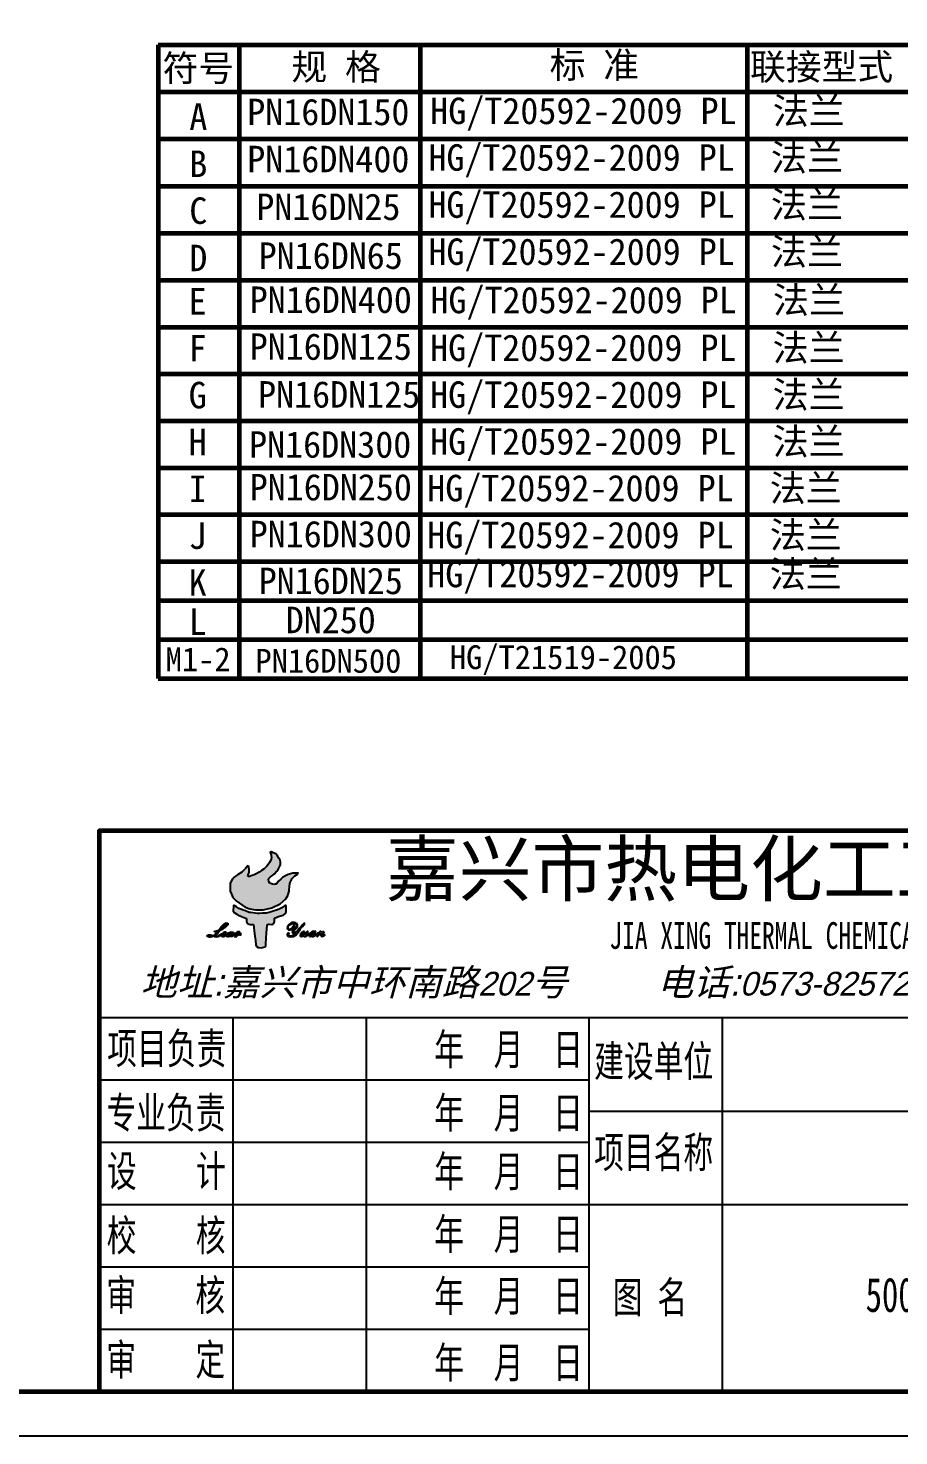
# Model space of a CAD drawing. Header units: millimetres. Extents: x 443784 to 506490, y 53487 to 97828.
# Drawn here: x 477678 to 492282, y 53487 to 77106 of the extents above; entities that cross this region are included whole.
import ezdxf

# ---------------------------------------------------------------- set-up
doc = ezdxf.new("R2010")
doc.units = ezdxf.units.MM
for name, color, linetype in [('2', 3, 'Continuous'), ('图框_外框线', 7, 'Continuous'), ('图框_标题栏文字', 6, 'Continuous'), ('尺寸标注', 7, 'Continuous'), ('轮廓线', 3, 'Continuous')]:
    doc.layers.add(name, color=color, linetype=linetype)
doc.layers.add('图框_内框线', color=5, linetype='Continuous', lineweight=60)
doc.styles.add('工程文字', font='SIMFANG.TTF', dxfattribs={"height": 22.5})
doc.styles.add('新魏', font='')
doc.styles.add('汉字', font='SIMFANG.TTF', dxfattribs={"width": 0.7})
doc.styles.get('新魏').set_extended_font_data('STXinwei')

# ---------------------------------------------------------------- blocks, each defined once
blk = doc.blocks.new('图标')
for color, points in [(1, [(29273, 3694), (29273, 3715), (29277, 3745), (29283, 3786), (29300, 3823), (29304, 3832), (29319, 3847), (29337, 3866), (29366, 3885), (29378, 3896), (29349, 3896), (29316, 3896), (29262, 3884), (29227, 3862), (29200, 3847), (29181, 3830), (29153, 3806), (29139, 3786), (29120, 3775), (29103, 3772), (29088, 3773), (29074, 3777), (29055, 3785), (29044, 3802), (29043, 3826), (29050, 3843), (29064, 3858), (29086, 3872), (29110, 3890), (29126, 3907), (29145, 3928), (29156, 3948), (29169, 3977), (29177, 3996), (29175, 4021), (29172, 4042), (29159, 4066), (29143, 4092), (29124, 4113), (29096, 4127), (29076, 4136), (29056, 4134), (29069, 4111), (29073, 4105), (29073, 4093), (29074, 4076), (29070, 4056), (29064, 4036), (29053, 4018), (29039, 3995), (29023, 3978), (28993, 3948), (28963, 3926), (28938, 3910), (28911, 3892), (28879, 3880), (28858, 3870), (28828, 3860), (28812, 3860), (28810, 3866), (28815, 3879), (28821, 3896), (28824, 3905), (28824, 3923), (28825, 3937), (28820, 3967), (28813, 3981), (28807, 3976), (28784, 3951), (28762, 3926), (28742, 3909), (28693, 3878), (28670, 3863), (28652, 3848), (28636, 3834), (28619, 3799), (28610, 3780), (28610, 3762), (28610, 3728), (28612, 3696), (28625, 3663), (28643, 3624), (28678, 3586), (28778, 3515), (28832, 3498), (28894, 3485), (28982, 3485), (29081, 3509), (29173, 3552), (29236, 3609), (29258, 3646)]), (256, [(29108, 3388), (29109, 3393), (29117, 3397), (29127, 3401), (29144, 3406), (29167, 3414), (29206, 3427), (29229, 3442), (29238, 3448), (29240, 3465), (29241, 3494), (29241, 3536), (29233, 3536), (29213, 3522), (29207, 3516), (29177, 3502), (29163, 3493), (29133, 3483), (29106, 3473), (29083, 3465), (29060, 3459), (29036, 3453), (29015, 3449), (28973, 3447), (28939, 3445), (28915, 3443), (28892, 3447), (28844, 3454), (28825, 3455), (28783, 3473), (28758, 3481), (28730, 3493), (28709, 3502), (28681, 3519), (28665, 3529), (28650, 3537), (28645, 3462), (28685, 3438), (28714, 3421), (28738, 3409), (28794, 3388), (28794, 3375), (28794, 3352), (28807, 3327), (28835, 3319), (28864, 3322), (28873, 3320), (28877, 3290), (28882, 3247), (28890, 3188), (28896, 3141), (28901, 3091), (28906, 3074), (28927, 3064), (28960, 3060), (29005, 3070), (29010, 3081), (29012, 3099), (29017, 3167), (29021, 3226), (29027, 3311), (29031, 3319), (29042, 3324), (29049, 3324), (29078, 3322), (29089, 3325), (29100, 3331), (29107, 3343), (29109, 3353), (29109, 3364)]), (256, [(29380, 3237), (29398, 3264), (29406, 3278), (29425, 3299), (29444, 3319), (29454, 3328), (29450, 3331), (29440, 3330), (29433, 3323), (29420, 3312), (29408, 3299), (29401, 3292), (29397, 3288), (29388, 3276), (29377, 3263), (29370, 3255), (29358, 3243), (29350, 3236), (29341, 3231), (29332, 3228), (29322, 3228), (29319, 3232), (29320, 3239), (29327, 3248), (29334, 3258), (29348, 3272), (29357, 3281), (29362, 3287), (29367, 3295), (29368, 3314), (29367, 3322), (29362, 3327), (29357, 3332), (29346, 3340), (29338, 3341), (29334, 3342), (29328, 3342), (29325, 3342), (29322, 3342), (29309, 3342), (29294, 3334), (29283, 3329), (29270, 3321), (29263, 3313), (29254, 3300), (29252, 3288), (29256, 3268), (29266, 3259), (29284, 3259), (29302, 3265), (29319, 3281), (29327, 3294), (29333, 3306), (29333, 3311), (29329, 3312), (29328, 3312), (29319, 3304), (29319, 3297), (29309, 3285), (29297, 3275), (29288, 3267), (29278, 3266), (29269, 3266), (29263, 3273), (29262, 3283), (29264, 3295), (29268, 3306), (29279, 3317), (29297, 3326), (29315, 3332), (29324, 3335), (29331, 3336), (29334, 3336), (29349, 3328), (29357, 3317), (29356, 3303), (29344, 3290), (29324, 3271), (29317, 3257), (29309, 3239), (29311, 3228), (29320, 3221), (29331, 3221), (29338, 3222), (29343, 3218), (29334, 3209), (29325, 3201), (29316, 3197), (29308, 3192), (29298, 3189), (29288, 3189), (29280, 3191), (29275, 3192), (29268, 3195), (29265, 3201), (29266, 3204), (29273, 3207), (29276, 3211), (29275, 3219), (29272, 3225), (29261, 3226), (29254, 3221), (29250, 3214), (29252, 3202), (29257, 3192), (29269, 3187), (29290, 3183), (29301, 3184), (29311, 3187), (29324, 3187), (29349, 3202), (29369, 3224)]), (256, [(28672, 3203), (28674, 3207), (28685, 3216), (28692, 3221), (28701, 3225), (28707, 3227), (28710, 3225), (28708, 3217), (28705, 3211), (28710, 3207), (28718, 3203), (28726, 3206), (28733, 3209), (28737, 3213), (28734, 3216), (28729, 3217), (28725, 3213), (28720, 3213), (28716, 3217), (28719, 3221), (28722, 3228), (28720, 3233), (28715, 3237), (28710, 3239), (28703, 3241), (28696, 3238), (28688, 3234), (28675, 3225), (28670, 3220), (28662, 3218), (28657, 3216), (28652, 3214), (28650, 3209), (28644, 3204), (28634, 3199), (28627, 3195), (28628, 3191), (28631, 3189), (28633, 3190), (28641, 3194), (28652, 3200), (28656, 3202), (28658, 3193), (28660, 3185), (28670, 3183), (28681, 3184), (28686, 3188), (28695, 3197), (28701, 3203), (28703, 3206), (28692, 3203), (28684, 3196), (28677, 3192), (28671, 3194), (28670, 3198)])]:
    blk.add_hatch(color=color).paths.add_polyline_path(points)
h = blk.add_hatch(color=256)
h.paths.add_polyline_path([(28491, 3248), (28498, 3253), (28510, 3260), (28520, 3265), (28531, 3272), (28532, 3275), (28522, 3275), (28517, 3271), (28511, 3270), (28510, 3276), (28514, 3279), (28520, 3285), (28525, 3293), (28530, 3299), (28537, 3306), (28543, 3312), (28546, 3317), (28551, 3322), (28556, 3324), (28565, 3328), (28571, 3329), (28575, 3327), (28575, 3323), (28573, 3318), (28570, 3313), (28566, 3309), (28559, 3303), (28555, 3298), (28550, 3293), (28545, 3288), (28539, 3285), (28539, 3280), (28543, 3279), (28548, 3280), (28553, 3285), (28558, 3289), (28563, 3294), (28571, 3301), (28579, 3308), (28585, 3316), (28586, 3327), (28585, 3334), (28578, 3337), (28568, 3339), (28554, 3332), (28539, 3323), (28529, 3313), (28518, 3301), (28511, 3294), (28503, 3283), (28483, 3256), (28458, 3250), (28438, 3247), (28436, 3245), (28433, 3241), (28434, 3238), (28442, 3238), (28449, 3238), (28456, 3239), (28464, 3239), (28462, 3234), (28461, 3230), (28456, 3223), (28447, 3216), (28438, 3208), (28430, 3200), (28423, 3197), (28412, 3196), (28405, 3199), (28397, 3202), (28388, 3203), (28379, 3204), (28367, 3203), (28359, 3201), (28354, 3196), (28354, 3191), (28356, 3185), (28366, 3181), (28371, 3180), (28385, 3179), (28397, 3181), (28407, 3183), (28415, 3185), (28425, 3189), (28429, 3188), (28430, 3183), (28440, 3181), (28456, 3180), (28473, 3182), (28486, 3187), (28490, 3192), (28499, 3197), (28509, 3204), (28514, 3208), (28518, 3208), (28521, 3205), (28520, 3204), (28518, 3199), (28517, 3195), (28517, 3190), (28517, 3185), (28523, 3183), (28532, 3182), (28543, 3187), (28557, 3196), (28561, 3199), (28568, 3203), (28570, 3202), (28572, 3199), (28571, 3195), (28573, 3189), (28575, 3186), (28580, 3180), (28587, 3183), (28596, 3188), (28601, 3187), (28606, 3184), (28612, 3181), (28621, 3185), (28622, 3189), (28616, 3190), (28617, 3198), (28623, 3207), (28630, 3216), (28646, 3227), (28649, 3235), (28639, 3236), (28622, 3238), (28614, 3236), (28603, 3231), (28594, 3226), (28578, 3214), (28574, 3214), (28568, 3210), (28560, 3205), (28551, 3198), (28544, 3194), (28537, 3191), (28531, 3192), (28530, 3198), (28534, 3202), (28540, 3208), (28545, 3211), (28549, 3213), (28550, 3215), (28547, 3216), (28550, 3218), (28562, 3230), (28565, 3234), (28560, 3238), (28550, 3237), (28541, 3235), (28532, 3222), (28527, 3214), (28514, 3215), (28506, 3213), (28504, 3209), (28498, 3205), (28487, 3198), (28481, 3193), (28472, 3190), (28461, 3188), (28451, 3187), (28441, 3187), (28438, 3191), (28442, 3193), (28451, 3199), (28458, 3206), (28464, 3211), (28470, 3220), (28474, 3225), (28477, 3228), (28484, 3239)])
h.paths.add_polyline_path([(28399, 3191), (28397, 3187), (28389, 3187), (28379, 3187), (28368, 3187), (28363, 3192), (28368, 3195), (28383, 3195)], flags=16)
h.paths.add_polyline_path([(28586, 3200), (28593, 3206), (28597, 3212), (28605, 3217), (28610, 3222), (28619, 3223), (28622, 3221), (28617, 3216), (28611, 3209), (28604, 3201), (28600, 3197), (28592, 3194), (28589, 3193)], flags=16)
h = blk.add_hatch(color=256)
h.paths.add_polyline_path([(29569, 3242), (29564, 3244), (29558, 3243), (29554, 3242), (29547, 3244), (29540, 3243), (29533, 3241), (29527, 3237), (29522, 3232), (29516, 3228), (29511, 3222), (29505, 3220), (29492, 3216), (29483, 3209), (29478, 3208), (29471, 3204), (29466, 3201), (29462, 3199), (29459, 3199), (29456, 3200), (29457, 3204), (29459, 3207), (29461, 3210), (29462, 3213), (29467, 3219), (29470, 3223), (29475, 3225), (29481, 3229), (29486, 3234), (29489, 3237), (29485, 3241), (29480, 3241), (29476, 3242), (29471, 3237), (29467, 3232), (29463, 3229), (29457, 3225), (29450, 3216), (29443, 3209), (29440, 3206), (29433, 3202), (29428, 3198), (29425, 3196), (29419, 3195), (29416, 3195), (29414, 3198), (29415, 3203), (29417, 3207), (29419, 3210), (29421, 3212), (29428, 3218), (29434, 3222), (29438, 3225), (29441, 3228), (29443, 3230), (29447, 3236), (29449, 3239), (29448, 3242), (29445, 3243), (29441, 3244), (29437, 3243), (29421, 3232), (29411, 3227), (29401, 3220), (29402, 3213), (29403, 3208), (29398, 3200), (29399, 3192), (29402, 3187), (29408, 3185), (29416, 3188), (29428, 3190), (29433, 3192), (29440, 3189), (29446, 3186), (29456, 3185), (29464, 3190), (29472, 3193), (29479, 3199), (29488, 3204), (29492, 3207), (29501, 3207), (29500, 3196), (29504, 3184), (29511, 3185), (29518, 3191), (29526, 3191), (29535, 3187), (29545, 3185), (29560, 3195), (29573, 3201), (29584, 3208), (29587, 3214), (29596, 3216), (29601, 3216), (29605, 3213), (29603, 3209), (29596, 3205), (29591, 3202), (29587, 3195), (29583, 3191), (29585, 3187), (29591, 3187), (29597, 3188), (29600, 3192), (29609, 3201), (29624, 3214), (29633, 3221), (29638, 3223), (29639, 3218), (29633, 3212), (29630, 3202), (29630, 3196), (29632, 3189), (29640, 3186), (29651, 3189), (29662, 3194), (29672, 3201), (29677, 3204), (29673, 3207), (29665, 3204), (29660, 3200), (29652, 3197), (29646, 3197), (29641, 3198), (29641, 3202), (29643, 3206), (29647, 3210), (29651, 3212), (29662, 3224), (29669, 3228), (29668, 3235), (29661, 3241), (29653, 3240), (29649, 3237), (29643, 3234), (29637, 3233), (29633, 3237), (29629, 3242), (29626, 3243), (29620, 3241), (29613, 3236), (29602, 3228), (29596, 3223), (29587, 3218), (29573, 3210), (29561, 3202), (29550, 3199), (29545, 3199), (29540, 3200), (29542, 3207), (29547, 3211), (29552, 3216), (29556, 3220), (29563, 3226), (29570, 3232), (29574, 3236)])
h.paths.add_polyline_path([(29547, 3229), (29551, 3227), (29546, 3221), (29540, 3215), (29532, 3207), (29528, 3203), (29521, 3200), (29518, 3199), (29515, 3206), (29521, 3212), (29525, 3218), (29534, 3223), (29539, 3227)], flags=16)
for p, q in [((29076, 4136), (29056, 4134)), ((29056, 4134), (29069, 4111)), ((29096, 4127), (29076, 4136)), ((29124, 4113), (29096, 4127)), ((28807, 3976), (28784, 3951)), ((28813, 3981), (28807, 3976)), ((28820, 3967), (28813, 3981)), ((28813, 3981), (28813, 3981)), ((28825, 3937), (28820, 3967)), ((29023, 3978), (28993, 3948)), ((29039, 3995), (29023, 3978)), ((29053, 4018), (29039, 3995)), ((29064, 4036), (29053, 4018)), ((29070, 4056), (29064, 4036)), ((29069, 4111), (29073, 4105)), ((29074, 4076), (29070, 4056)), ((29073, 4105), (29073, 4093)), ((29073, 4093), (29074, 4076)), ((29143, 4092), (29124, 4113)), ((29159, 4066), (29143, 4092)), ((29156, 3948), (29169, 3977)), ((29172, 4042), (29159, 4066)), ((29169, 3977), (29177, 3996)), ((29175, 4021), (29172, 4042)), ((29177, 3996), (29175, 4021)), ((28619, 3799), (28610, 3780)), ((28636, 3834), (28619, 3799)), ((28652, 3848), (28636, 3834)), ((28670, 3863), (28652, 3848)), ((28693, 3878), (28670, 3863)), ((28742, 3909), (28693, 3878)), ((28762, 3926), (28742, 3909)), ((28784, 3951), (28762, 3926)), ((28810, 3866), (28815, 3879)), ((28812, 3860), (28810, 3866)), ((28828, 3860), (28812, 3860)), ((28812, 3860), (28812, 3860)), ((28815, 3879), (28821, 3896)), ((28821, 3896), (28824, 3905)), ((28824, 3923), (28825, 3937)), ((28824, 3905), (28824, 3923)), ((28858, 3870), (28828, 3860)), ((28879, 3880), (28858, 3870)), ((28911, 3892), (28879, 3880)), ((28938, 3910), (28911, 3892)), ((28963, 3926), (28938, 3910)), ((28993, 3948), (28963, 3926)), ((29043, 3826), (29050, 3843)), ((29044, 3802), (29043, 3826)), ((29055, 3785), (29044, 3802)), ((29050, 3843), (29064, 3858)), ((29064, 3858), (29086, 3872)), ((29086, 3872), (29110, 3890)), ((29110, 3890), (29126, 3907)), ((29126, 3907), (29145, 3928)), ((29153, 3806), (29139, 3786)), ((29145, 3928), (29156, 3948)), ((29181, 3830), (29153, 3806)), ((29200, 3847), (29181, 3830)), ((29227, 3862), (29200, 3847)), ((29262, 3884), (29227, 3862)), ((29316, 3896), (29262, 3884)), ((29283, 3786), (29300, 3823)), ((29300, 3823), (29304, 3832)), ((29304, 3832), (29319, 3847)), ((29349, 3896), (29316, 3896)), ((29319, 3847), (29337, 3866)), ((29337, 3866), (29366, 3885)), ((29378, 3896), (29349, 3896)), ((29366, 3885), (29378, 3896)), ((28610, 3780), (28610, 3762)), ((28610, 3762), (28610, 3728)), ((28610, 3728), (28612, 3696)), ((28612, 3696), (28625, 3663)), ((28625, 3663), (28643, 3624)), ((29074, 3777), (29055, 3785)), ((29088, 3773), (29074, 3777)), ((29103, 3772), (29088, 3773)), ((29120, 3775), (29103, 3772)), ((29139, 3786), (29120, 3775)), ((29236, 3609), (29258, 3646)), ((29258, 3646), (29273, 3694)), ((29273, 3715), (29277, 3745)), ((29273, 3694), (29273, 3715)), ((29277, 3745), (29283, 3786)), ((28643, 3624), (28678, 3586)), ((28650, 3537), (28645, 3462)), ((28665, 3529), (28650, 3537)), ((28681, 3519), (28665, 3529)), ((28678, 3586), (28778, 3515)), ((28709, 3502), (28681, 3519)), ((28730, 3493), (28709, 3502)), ((28758, 3481), (28730, 3493)), ((28783, 3473), (28758, 3481)), ((28778, 3515), (28832, 3498)), ((28832, 3498), (28894, 3485)), ((28894, 3485), (28982, 3485)), ((28982, 3485), (29081, 3509)), ((29081, 3509), (29173, 3552)), ((29133, 3483), (29106, 3473)), ((29163, 3493), (29133, 3483)), ((29177, 3502), (29163, 3493)), ((29173, 3552), (29236, 3609)), ((29207, 3516), (29177, 3502)), ((29213, 3522), (29207, 3516)), ((29233, 3536), (29213, 3522)), ((29241, 3536), (29233, 3536)), ((29240, 3465), (29241, 3494)), ((29241, 3494), (29241, 3536)), ((28529, 3313), (28539, 3323)), ((28539, 3323), (28554, 3332)), ((28551, 3322), (28546, 3317)), ((28556, 3324), (28551, 3322)), ((28554, 3332), (28568, 3339)), ((28565, 3328), (28556, 3324)), ((28571, 3329), (28565, 3328)), ((28568, 3339), (28578, 3337)), ((28575, 3327), (28571, 3329)), ((28573, 3318), (28575, 3323)), ((28575, 3323), (28575, 3327)), ((28578, 3337), (28585, 3334)), ((28585, 3334), (28586, 3327)), ((28586, 3327), (28585, 3316)), ((28645, 3462), (28685, 3438)), ((28685, 3438), (28714, 3421)), ((28714, 3421), (28738, 3409)), ((28738, 3409), (28794, 3388)), ((28825, 3455), (28783, 3473)), ((28794, 3388), (28794, 3375)), ((28794, 3375), (28794, 3352)), ((28794, 3352), (28807, 3327)), ((28807, 3327), (28835, 3319)), ((28844, 3454), (28825, 3455)), ((28835, 3319), (28864, 3322)), ((28892, 3447), (28844, 3454)), ((28864, 3322), (28873, 3320)), ((28915, 3443), (28892, 3447)), ((28939, 3445), (28915, 3443)), ((28973, 3447), (28939, 3445)), ((29015, 3449), (28973, 3447)), ((29036, 3453), (29015, 3449)), ((29031, 3319), (29042, 3324)), ((29060, 3459), (29036, 3453)), ((29042, 3324), (29049, 3324)), ((29049, 3324), (29078, 3322)), ((29083, 3465), (29060, 3459)), ((29078, 3322), (29089, 3325)), ((29106, 3473), (29083, 3465)), ((29089, 3325), (29100, 3331)), ((29100, 3331), (29107, 3343)), ((29107, 3343), (29109, 3353)), ((29108, 3388), (29109, 3393)), ((29109, 3364), (29108, 3388)), ((29109, 3393), (29117, 3397)), ((29109, 3353), (29109, 3364)), ((29117, 3397), (29127, 3401)), ((29127, 3401), (29144, 3406)), ((29144, 3406), (29167, 3414)), ((29167, 3414), (29206, 3427)), ((29206, 3427), (29229, 3442)), ((29229, 3442), (29238, 3448)), ((29238, 3448), (29240, 3465)), ((29283, 3329), (29270, 3321)), ((29279, 3317), (29297, 3326)), ((29294, 3334), (29283, 3329)), ((29309, 3342), (29294, 3334)), ((29297, 3326), (29315, 3332)), ((29322, 3342), (29309, 3342)), ((29315, 3332), (29324, 3335)), ((29325, 3342), (29322, 3342)), ((29324, 3335), (29331, 3336)), ((29328, 3342), (29325, 3342)), ((29334, 3342), (29328, 3342)), ((29331, 3336), (29334, 3336)), ((29338, 3341), (29334, 3342)), ((29334, 3336), (29349, 3328)), ((29346, 3340), (29338, 3341)), ((29357, 3332), (29346, 3340)), ((29346, 3340), (29346, 3340)), ((29349, 3328), (29357, 3317)), ((29362, 3327), (29357, 3332)), ((29367, 3322), (29362, 3327)), ((29433, 3323), (29420, 3312)), ((29440, 3330), (29433, 3323)), ((29450, 3331), (29440, 3330)), ((29444, 3319), (29454, 3328)), ((29454, 3328), (29450, 3331)), ((28354, 3196), (28359, 3201)), ((28354, 3191), (28354, 3196)), ((28356, 3185), (28354, 3191)), ((28366, 3181), (28356, 3185)), ((28359, 3201), (28367, 3203)), ((28368, 3195), (28363, 3192)), ((28363, 3192), (28368, 3187)), ((28371, 3180), (28366, 3181)), ((28367, 3203), (28379, 3204)), ((28383, 3195), (28368, 3195)), ((28368, 3187), (28379, 3187)), ((28385, 3179), (28371, 3180)), ((28379, 3204), (28388, 3203)), ((28379, 3187), (28389, 3187)), ((28399, 3191), (28383, 3195)), ((28397, 3181), (28385, 3179)), ((28388, 3203), (28397, 3202)), ((28389, 3187), (28397, 3187)), ((28397, 3202), (28405, 3199)), ((28397, 3187), (28399, 3191)), ((28407, 3183), (28397, 3181)), ((28405, 3199), (28412, 3196)), ((28415, 3185), (28407, 3183)), ((28412, 3196), (28423, 3197)), ((28425, 3189), (28415, 3185)), ((28423, 3197), (28430, 3200)), ((28429, 3188), (28425, 3189)), ((28430, 3183), (28429, 3188)), ((28430, 3200), (28438, 3208)), ((28440, 3181), (28430, 3183)), ((28433, 3241), (28436, 3245)), ((28434, 3238), (28433, 3241)), ((28442, 3238), (28434, 3238)), ((28436, 3245), (28438, 3247)), ((28438, 3247), (28458, 3250)), ((28438, 3208), (28447, 3216)), ((28442, 3193), (28438, 3191)), ((28438, 3191), (28441, 3187)), ((28456, 3180), (28440, 3181)), ((28441, 3187), (28451, 3187)), ((28449, 3238), (28442, 3238)), ((28451, 3199), (28442, 3193)), ((28447, 3216), (28456, 3223)), ((28456, 3239), (28449, 3238)), ((28458, 3206), (28451, 3199)), ((28451, 3187), (28461, 3188)), ((28464, 3239), (28456, 3239)), ((28456, 3223), (28461, 3230)), ((28473, 3182), (28456, 3180)), ((28458, 3250), (28483, 3256)), ((28464, 3211), (28458, 3206)), ((28461, 3230), (28462, 3234)), ((28461, 3188), (28472, 3190)), ((28462, 3234), (28464, 3239)), ((28464, 3239), (28464, 3239)), ((28470, 3220), (28464, 3211)), ((28474, 3225), (28470, 3220)), ((28472, 3190), (28481, 3193)), ((28486, 3187), (28473, 3182)), ((28477, 3228), (28474, 3225)), ((28484, 3239), (28477, 3228)), ((28481, 3193), (28487, 3198)), ((28483, 3256), (28503, 3283)), ((28491, 3248), (28484, 3239)), ((28490, 3192), (28486, 3187)), ((28487, 3198), (28498, 3205)), ((28499, 3197), (28490, 3192)), ((28498, 3253), (28491, 3248)), ((28510, 3260), (28498, 3253)), ((28498, 3205), (28504, 3209)), ((28509, 3204), (28499, 3197)), ((28503, 3283), (28511, 3294)), ((28504, 3209), (28506, 3213)), ((28506, 3213), (28514, 3215)), ((28514, 3208), (28509, 3204)), ((28514, 3279), (28510, 3276)), ((28510, 3276), (28511, 3270)), ((28520, 3265), (28510, 3260)), ((28511, 3294), (28518, 3301)), ((28511, 3270), (28517, 3271)), ((28520, 3285), (28514, 3279)), ((28514, 3215), (28527, 3214)), ((28518, 3208), (28514, 3208)), ((28517, 3271), (28522, 3275)), ((28517, 3195), (28518, 3199)), ((28517, 3190), (28517, 3195)), ((28517, 3185), (28517, 3190)), ((28523, 3183), (28517, 3185)), ((28518, 3301), (28529, 3313)), ((28521, 3205), (28518, 3208)), ((28518, 3199), (28520, 3204)), ((28525, 3293), (28520, 3285)), ((28531, 3272), (28520, 3265)), ((28520, 3204), (28521, 3205)), ((28522, 3275), (28532, 3275)), ((28532, 3182), (28523, 3183)), ((28530, 3299), (28525, 3293)), ((28527, 3214), (28532, 3222)), ((28537, 3306), (28530, 3299)), ((28534, 3202), (28530, 3198)), ((28530, 3198), (28531, 3192)), ((28532, 3275), (28531, 3272)), ((28531, 3192), (28537, 3191)), ((28532, 3222), (28541, 3235)), ((28543, 3187), (28532, 3182)), ((28540, 3208), (28534, 3202)), ((28543, 3312), (28537, 3306)), ((28537, 3191), (28544, 3194)), ((28539, 3285), (28545, 3288)), ((28539, 3280), (28539, 3285)), ((28543, 3279), (28539, 3280)), ((28545, 3211), (28540, 3208)), ((28541, 3235), (28550, 3237)), ((28546, 3317), (28543, 3312)), ((28548, 3280), (28543, 3279)), ((28557, 3196), (28543, 3187)), ((28544, 3194), (28551, 3198)), ((28545, 3288), (28550, 3293)), ((28549, 3213), (28545, 3211)), ((28550, 3218), (28547, 3216)), ((28547, 3216), (28550, 3215)), ((28553, 3285), (28548, 3280)), ((28550, 3215), (28549, 3213)), ((28550, 3293), (28555, 3298)), ((28550, 3237), (28560, 3238)), ((28562, 3230), (28550, 3218)), ((28550, 3218), (28550, 3218)), ((28551, 3198), (28560, 3205)), ((28558, 3289), (28553, 3285)), ((28555, 3298), (28559, 3303)), ((28561, 3199), (28557, 3196)), ((28563, 3294), (28558, 3289)), ((28559, 3303), (28566, 3309)), ((28560, 3238), (28565, 3234)), ((28560, 3205), (28568, 3210)), ((28568, 3203), (28561, 3199)), ((28565, 3234), (28562, 3230)), ((28571, 3301), (28563, 3294)), ((28566, 3309), (28570, 3313)), ((28568, 3210), (28574, 3214)), ((28570, 3202), (28568, 3203)), ((28570, 3313), (28573, 3318)), ((28572, 3199), (28570, 3202)), ((28579, 3308), (28571, 3301)), ((28571, 3195), (28572, 3199)), ((28573, 3189), (28571, 3195)), ((28575, 3186), (28573, 3189)), ((28574, 3214), (28578, 3214)), ((28580, 3180), (28575, 3186)), ((28578, 3214), (28594, 3226)), ((28585, 3316), (28579, 3308)), ((28587, 3183), (28580, 3180)), ((28586, 3200), (28593, 3206)), ((28589, 3193), (28586, 3200)), ((28596, 3188), (28587, 3183)), ((28592, 3194), (28589, 3193)), ((28600, 3197), (28592, 3194)), ((28593, 3206), (28597, 3212)), ((28594, 3226), (28603, 3231)), ((28601, 3187), (28596, 3188)), ((28597, 3212), (28605, 3217)), ((28604, 3201), (28600, 3197)), ((28606, 3184), (28601, 3187)), ((28603, 3231), (28614, 3236)), ((28611, 3209), (28604, 3201)), ((28605, 3217), (28610, 3222)), ((28612, 3181), (28606, 3184)), ((28610, 3222), (28619, 3223)), ((28617, 3216), (28611, 3209)), ((28621, 3185), (28612, 3181)), ((28614, 3236), (28622, 3238)), ((28617, 3198), (28616, 3190)), ((28616, 3190), (28622, 3189)), ((28622, 3221), (28617, 3216)), ((28623, 3207), (28617, 3198)), ((28619, 3223), (28619, 3223)), ((28619, 3223), (28622, 3221)), ((28622, 3189), (28621, 3185)), ((28622, 3238), (28639, 3236)), ((28630, 3216), (28623, 3207)), ((28634, 3199), (28627, 3195)), ((28627, 3195), (28628, 3191)), ((28628, 3191), (28631, 3189)), ((28646, 3227), (28630, 3216)), ((28631, 3189), (28633, 3190)), ((28633, 3190), (28641, 3194)), ((28644, 3204), (28634, 3199)), ((28639, 3236), (28649, 3235)), ((28641, 3194), (28652, 3200)), ((28650, 3209), (28644, 3204)), ((28649, 3235), (28646, 3227)), ((28652, 3214), (28650, 3209)), ((28657, 3216), (28652, 3214)), ((28652, 3200), (28656, 3202)), ((28656, 3202), (28658, 3193)), ((28662, 3218), (28657, 3216)), ((28658, 3193), (28660, 3185)), ((28660, 3185), (28670, 3183)), ((28670, 3220), (28662, 3218)), ((28675, 3225), (28670, 3220)), ((28670, 3198), (28672, 3203)), ((28671, 3194), (28670, 3198)), ((28670, 3183), (28681, 3184)), ((28677, 3192), (28671, 3194)), ((28672, 3203), (28674, 3207)), ((28674, 3207), (28685, 3216)), ((28688, 3234), (28675, 3225)), ((28684, 3196), (28677, 3192)), ((28681, 3184), (28686, 3188)), ((28692, 3203), (28684, 3196)), ((28685, 3216), (28692, 3221)), ((28686, 3188), (28695, 3197)), ((28696, 3238), (28688, 3234)), ((28692, 3221), (28701, 3225)), ((28703, 3206), (28692, 3203)), ((28695, 3197), (28701, 3203)), ((28703, 3241), (28696, 3238)), ((28701, 3225), (28707, 3227)), ((28701, 3203), (28703, 3206)), ((28710, 3239), (28703, 3241)), ((28708, 3217), (28705, 3211)), ((28705, 3211), (28710, 3207)), ((28707, 3227), (28710, 3225)), ((28710, 3225), (28708, 3217)), ((28715, 3237), (28710, 3239)), ((28710, 3207), (28718, 3203)), ((28720, 3233), (28715, 3237)), ((28716, 3217), (28719, 3221)), ((28720, 3213), (28716, 3217)), ((28718, 3203), (28726, 3206)), ((28719, 3221), (28722, 3228)), ((28722, 3228), (28720, 3233)), ((28725, 3213), (28720, 3213)), ((28729, 3217), (28725, 3213)), ((28726, 3206), (28733, 3209)), ((28734, 3216), (28729, 3217)), ((28733, 3209), (28737, 3213)), ((28737, 3213), (28734, 3216)), ((28873, 3320), (28877, 3290)), ((28877, 3290), (28882, 3247)), ((28882, 3247), (28890, 3188)), ((28890, 3188), (28896, 3141)), ((29012, 3099), (29017, 3167)), ((29017, 3167), (29021, 3226)), ((29021, 3226), (29027, 3311)), ((29027, 3311), (29031, 3319)), ((29254, 3221), (29250, 3214)), ((29250, 3214), (29252, 3202)), ((29254, 3300), (29252, 3288)), ((29252, 3288), (29256, 3268)), ((29252, 3202), (29257, 3192)), ((29263, 3313), (29254, 3300)), ((29261, 3226), (29254, 3221)), ((29256, 3268), (29266, 3259)), ((29257, 3192), (29269, 3187)), ((29272, 3225), (29261, 3226)), ((29262, 3283), (29264, 3295)), ((29263, 3273), (29262, 3283)), ((29270, 3321), (29263, 3313)), ((29269, 3266), (29263, 3273)), ((29264, 3295), (29268, 3306)), ((29265, 3201), (29266, 3204)), ((29268, 3195), (29265, 3201)), ((29266, 3259), (29284, 3259)), ((29266, 3204), (29273, 3207)), ((29268, 3306), (29279, 3317)), ((29275, 3192), (29268, 3195)), ((29278, 3266), (29269, 3266)), ((29269, 3187), (29290, 3183)), ((29275, 3219), (29272, 3225)), ((29273, 3207), (29276, 3211)), ((29276, 3211), (29275, 3219)), ((29280, 3191), (29275, 3192)), ((29288, 3267), (29278, 3266)), ((29288, 3189), (29280, 3191)), ((29284, 3259), (29302, 3265)), ((29297, 3275), (29288, 3267)), ((29298, 3189), (29288, 3189)), ((29290, 3183), (29301, 3184)), ((29309, 3285), (29297, 3275)), ((29308, 3192), (29298, 3189)), ((29301, 3184), (29311, 3187)), ((29302, 3265), (29319, 3281)), ((29316, 3197), (29308, 3192)), ((29319, 3297), (29309, 3285)), ((29317, 3257), (29309, 3239)), ((29309, 3239), (29311, 3228)), ((29311, 3228), (29320, 3221)), ((29311, 3187), (29324, 3187)), ((29325, 3201), (29316, 3197)), ((29324, 3271), (29317, 3257)), ((29328, 3312), (29319, 3304)), ((29319, 3304), (29319, 3297)), ((29319, 3281), (29327, 3294)), ((29319, 3232), (29320, 3239)), ((29322, 3228), (29319, 3232)), ((29320, 3239), (29327, 3248)), ((29320, 3221), (29331, 3221)), ((29332, 3228), (29322, 3228)), ((29344, 3290), (29324, 3271)), ((29324, 3187), (29349, 3202)), ((29334, 3209), (29325, 3201)), ((29327, 3294), (29333, 3306)), ((29327, 3248), (29334, 3258)), ((29329, 3312), (29328, 3312)), ((29333, 3311), (29329, 3312)), ((29331, 3221), (29338, 3222)), ((29341, 3231), (29332, 3228)), ((29333, 3306), (29333, 3311)), ((29334, 3258), (29348, 3272)), ((29343, 3218), (29334, 3209)), ((29338, 3222), (29343, 3218)), ((29350, 3236), (29341, 3231)), ((29356, 3303), (29344, 3290)), ((29348, 3272), (29357, 3281)), ((29349, 3202), (29369, 3224)), ((29358, 3243), (29350, 3236)), ((29357, 3317), (29356, 3303)), ((29357, 3281), (29362, 3287)), ((29370, 3255), (29358, 3243)), ((29362, 3287), (29367, 3295)), ((29368, 3314), (29367, 3322)), ((29367, 3295), (29368, 3314)), ((29369, 3224), (29380, 3237)), ((29377, 3263), (29370, 3255)), ((29388, 3276), (29377, 3263)), ((29380, 3237), (29398, 3264)), ((29397, 3288), (29388, 3276)), ((29401, 3292), (29397, 3288)), ((29398, 3264), (29406, 3278)), ((29403, 3208), (29398, 3200)), ((29398, 3200), (29399, 3192)), ((29399, 3192), (29402, 3187)), ((29408, 3299), (29401, 3292)), ((29411, 3227), (29401, 3220)), ((29401, 3220), (29402, 3213)), ((29402, 3213), (29403, 3208)), ((29402, 3187), (29408, 3185)), ((29406, 3278), (29425, 3299)), ((29420, 3312), (29408, 3299)), ((29408, 3185), (29416, 3188)), ((29421, 3232), (29411, 3227)), ((29414, 3198), (29415, 3203)), ((29416, 3195), (29414, 3198)), ((29415, 3203), (29417, 3207)), ((29419, 3195), (29416, 3195)), ((29416, 3188), (29428, 3190)), ((29417, 3207), (29419, 3210)), ((29419, 3210), (29421, 3212)), ((29425, 3196), (29419, 3195)), ((29437, 3243), (29421, 3232)), ((29421, 3212), (29428, 3218)), ((29425, 3299), (29444, 3319)), ((29428, 3198), (29425, 3196)), ((29428, 3218), (29434, 3222)), ((29433, 3202), (29428, 3198)), ((29428, 3190), (29433, 3192)), ((29440, 3206), (29433, 3202)), ((29433, 3192), (29440, 3189)), ((29434, 3222), (29438, 3225)), ((29441, 3244), (29437, 3243)), ((29438, 3225), (29441, 3228)), ((29443, 3209), (29440, 3206)), ((29440, 3189), (29446, 3186)), ((29445, 3243), (29441, 3244)), ((29441, 3228), (29443, 3230)), ((29443, 3230), (29447, 3236)), ((29450, 3216), (29443, 3209)), ((29448, 3242), (29445, 3243)), ((29446, 3186), (29456, 3185)), ((29447, 3236), (29449, 3239)), ((29449, 3239), (29448, 3242)), ((29457, 3225), (29450, 3216)), ((29456, 3200), (29457, 3204)), ((29459, 3199), (29456, 3200)), ((29456, 3185), (29464, 3190)), ((29463, 3229), (29457, 3225)), ((29457, 3204), (29459, 3207)), ((29459, 3207), (29461, 3210)), ((29462, 3199), (29459, 3199)), ((29461, 3210), (29462, 3213)), ((29462, 3213), (29467, 3219)), ((29466, 3201), (29462, 3199)), ((29467, 3232), (29463, 3229)), ((29464, 3190), (29472, 3193)), ((29471, 3204), (29466, 3201)), ((29471, 3237), (29467, 3232)), ((29467, 3219), (29470, 3223)), ((29470, 3223), (29475, 3225)), ((29476, 3242), (29471, 3237)), ((29478, 3208), (29471, 3204)), ((29472, 3193), (29479, 3199)), ((29475, 3225), (29481, 3229)), ((29480, 3241), (29476, 3242)), ((29483, 3209), (29478, 3208)), ((29479, 3199), (29488, 3204)), ((29485, 3241), (29480, 3241)), ((29481, 3229), (29486, 3234)), ((29492, 3216), (29483, 3209)), ((29489, 3237), (29485, 3241)), ((29486, 3234), (29489, 3237)), ((29488, 3204), (29492, 3207)), ((29505, 3220), (29492, 3216)), ((29492, 3207), (29501, 3207)), ((29501, 3207), (29500, 3196)), ((29500, 3196), (29504, 3184)), ((29504, 3184), (29511, 3185)), ((29511, 3222), (29505, 3220)), ((29516, 3228), (29511, 3222)), ((29511, 3185), (29518, 3191)), ((29515, 3206), (29521, 3212)), ((29518, 3199), (29515, 3206)), ((29522, 3232), (29516, 3228)), ((29521, 3200), (29518, 3199)), ((29518, 3191), (29526, 3191)), ((29521, 3212), (29525, 3218)), ((29528, 3203), (29521, 3200)), ((29527, 3237), (29522, 3232)), ((29525, 3218), (29534, 3223)), ((29526, 3191), (29535, 3187)), ((29533, 3241), (29527, 3237)), ((29532, 3207), (29528, 3203)), ((29540, 3215), (29532, 3207)), ((29540, 3243), (29533, 3241)), ((29534, 3223), (29539, 3227)), ((29535, 3187), (29545, 3185)), ((29539, 3227), (29547, 3229)), ((29547, 3244), (29540, 3243)), ((29546, 3221), (29540, 3215)), ((29540, 3200), (29542, 3207)), ((29545, 3199), (29540, 3200)), ((29542, 3207), (29547, 3211)), ((29550, 3199), (29545, 3199)), ((29545, 3185), (29560, 3195)), ((29551, 3227), (29546, 3221)), ((29554, 3242), (29547, 3244)), ((29547, 3229), (29551, 3227)), ((29547, 3211), (29552, 3216)), ((29561, 3202), (29550, 3199)), ((29552, 3216), (29556, 3220)), ((29558, 3243), (29554, 3242)), ((29556, 3220), (29563, 3226)), ((29564, 3244), (29558, 3243)), ((29560, 3195), (29573, 3201)), ((29573, 3210), (29561, 3202)), ((29563, 3226), (29570, 3232)), ((29569, 3242), (29564, 3244)), ((29574, 3236), (29569, 3242)), ((29570, 3232), (29574, 3236)), ((29587, 3218), (29573, 3210)), ((29573, 3201), (29584, 3208)), ((29574, 3236), (29574, 3236)), ((29587, 3195), (29583, 3191)), ((29583, 3191), (29585, 3187)), ((29584, 3208), (29587, 3214)), ((29585, 3187), (29591, 3187)), ((29596, 3223), (29587, 3218)), ((29587, 3214), (29596, 3216)), ((29587, 3214), (29587, 3214)), ((29591, 3202), (29587, 3195)), ((29596, 3205), (29591, 3202)), ((29591, 3187), (29597, 3188)), ((29602, 3228), (29596, 3223)), ((29596, 3216), (29601, 3216)), ((29603, 3209), (29596, 3205)), ((29597, 3188), (29600, 3192)), ((29600, 3192), (29609, 3201)), ((29601, 3216), (29605, 3213)), ((29613, 3236), (29602, 3228)), ((29605, 3213), (29603, 3209)), ((29609, 3201), (29624, 3214)), ((29620, 3241), (29613, 3236)), ((29626, 3243), (29620, 3241)), ((29624, 3214), (29633, 3221)), ((29629, 3242), (29626, 3243)), ((29633, 3237), (29629, 3242)), ((29633, 3212), (29630, 3202)), ((29630, 3202), (29630, 3196)), ((29630, 3196), (29632, 3189)), ((29632, 3189), (29640, 3186)), ((29637, 3233), (29633, 3237)), ((29633, 3221), (29638, 3223)), ((29639, 3218), (29633, 3212)), ((29643, 3234), (29637, 3233)), ((29638, 3223), (29639, 3218)), ((29640, 3186), (29651, 3189)), ((29641, 3202), (29643, 3206)), ((29641, 3198), (29641, 3202)), ((29646, 3197), (29641, 3198)), ((29649, 3237), (29643, 3234)), ((29643, 3206), (29647, 3210)), ((29652, 3197), (29646, 3197)), ((29647, 3210), (29651, 3212)), ((29653, 3240), (29649, 3237)), ((29651, 3212), (29662, 3224)), ((29651, 3189), (29662, 3194)), ((29660, 3200), (29652, 3197)), ((29661, 3241), (29653, 3240)), ((29665, 3204), (29660, 3200)), ((29668, 3235), (29661, 3241)), ((29662, 3224), (29669, 3228)), ((29662, 3194), (29672, 3201)), ((29673, 3207), (29665, 3204)), ((29669, 3228), (29668, 3235)), ((29672, 3201), (29677, 3204)), ((29677, 3204), (29673, 3207)), ((28896, 3141), (28901, 3091)), ((28901, 3091), (28906, 3074)), ((28906, 3074), (28927, 3064)), ((28927, 3064), (28960, 3060)), ((28960, 3060), (29005, 3070)), ((29005, 3070), (29010, 3081)), ((29010, 3081), (29012, 3099))]:
    blk.add_line(p, q)

msp = doc.modelspace()

# ---------------------------------------------------------------- linework, layer by layer
at = {"layer": '图框_内框线'}
for p, q in [((479859.9, 76826.7), (479859.9, 66192.3)), ((479859.9, 76826.7), (504803.4, 76826.7)), ((481215.1, 76826.7), (481215.1, 66192.3)), ((484254.5, 76826.7), (484254.5, 66192.3)), ((489738.4, 76826.7), (489738.4, 66192.3)), ((479859.9, 76036.4), (504803.4, 76036.4)), ((479859.9, 75246.2), (504803.4, 75246.2)), ((479859.9, 74455.9), (504803.4, 74455.9)), ((479859.9, 73665.6), (504803.4, 73665.6)), ((479859.9, 72875.3), (504803.4, 72875.3)), ((479859.9, 72089.1), (504803.4, 72089.1)), ((479859.9, 71302.9), (504803.4, 71302.9)), ((479859.9, 70516.6), (504803.4, 70516.6)), ((479859.9, 69730.4), (504803.4, 69730.4)), ((479859.9, 68944.1), (504803.4, 68944.1)), ((479859.9, 68157.9), (504803.4, 68157.9)), ((479859.9, 67502.7), (504803.4, 67502.7)), ((479859.9, 66847.5), (504803.4, 66847.5)), ((479859.9, 66192.3), (504803.4, 66192.3))]:
    msp.add_line(p, q, dxfattribs=at)
msp.add_lwpolyline([(447516.5, 54233.1), (505743.2, 54233.1), (505743.2, 97081.9), (447516.5, 97081.9)], close=True, dxfattribs=at)
msp.add_lwpolyline([(505743.2, 63638.9), (478869.3, 63638.9), (478869.3, 54233.1), (505743.2, 54233.1), (505743.2, 63638.9)], dxfattribs=at)
at = {"layer": '图框_外框线'}
for p, q in [((478869.3, 60503.6), (505743.2, 60503.6)), ((481108.8, 60503.6), (481108.8, 54233.1)), ((483348.3, 60503.6), (483348.3, 54233.1)), ((487080.8, 60503.6), (487080.8, 54233.1)), ((489320.3, 60503.6), (489320.3, 54233.1)), ((478869.3, 59458.5), (487080.8, 59458.5)), ((487080.8, 58936), (499771.2, 58936)), ((478869.3, 58413.4), (487080.8, 58413.4)), ((478869.3, 57368.4), (499771.2, 57368.4)), ((478869.3, 56323.3), (487080.8, 56323.3)), ((478869.3, 55278.2), (487080.8, 55278.2))]:
    msp.add_line(p, q, dxfattribs=at)
msp.add_lwpolyline([(443784, 53486.6), (506489.7, 53486.6), (506489.7, 97828.4), (443784, 97828.4)], close=True, dxfattribs=at)

# ---------------------------------------------------------------- block references
at = {"xscale": 1.492992000916274, "yscale": 1.492992000003142, "zscale": 1.492992}
msp.add_blockref('图标', (438350.2, 57108.6), dxfattribs=at)

# ---------------------------------------------------------------- texts
at = {"layer": '2', "insert": (491724.4, 55821.8), "char_height": 576, "width": 7175.835, "attachment_point": 4, "style": '汉字'}
msp.add_mtext('500立方储罐', dxfattribs=at)
at = {"layer": '图框_标题栏文字', "style": '新魏'}
msp.add_text('嘉兴市热电化工工程设计有限公司', height=895.795, dxfattribs=at).set_placement((483676.8, 62551.8))
at = {"layer": '图框_标题栏文字', "style": '汉字', "width": 0.7}
for s, height, p in [('JIA XING THERMAL CHEMICAL ENGINEERING DESIGN CO.,LTD. ', 447.898, (487427.9, 61657.8)), ('项目负责', 522.55, (479005.1, 59726.1)), ('     年  月  日', 522.547, (483245.5, 59710.2)), ('建设单位', 522.55, (487172, 59512.5)), ('专业负责', 522.55, (478992.6, 58647.4)), ('     年  月  日', 522.547, (483245.5, 58645.4)), ('项目名称', 522.55, (487172, 57983.3)), ('设    计', 522.55, (478999.7, 57668.8)), ('     年  月  日', 522.547, (483245.5, 57662.5)), ('校    核', 522.55, (478996, 56589.3)), ('     年  月  日', 522.547, (483245.5, 56611.3)), ('审    核', 522.55, (478989.2, 55585.1)), ('     年  月  日', 522.547, (483245.5, 55573.7)), ('图 名', 522.55, (487483.9, 55549.4)), ('审    定', 522.55, (478989.2, 54503.6)), ('     年  月  日', 522.547, (483245.5, 54454.3))]:
    msp.add_text(s, height=height, dxfattribs=at).set_placement(p)
at = {"layer": '图框_标题栏文字', "insert": (479562.4, 61321.7), "char_height": 447.8976, "width": 39322.174, "attachment_point": 1, "style": '新魏'}
msp.add_mtext('{\\Q15;地址:嘉兴市中环南路\\H0.8889x;202\\H1.125x;号         电话:\\H0.8889x;0573-82572298、82570668\\H1.125x;         \\H0.8889x;Email:sj@zjliaoyuan.cn}', dxfattribs=at)
at = {"layer": '尺寸标注', "style": '工程文字'}
for s, insert, char_height, width, attachment_point in [('A', (480532.3, 75620.5), 444.3, 19775.618, 5), ('PN16DN150', (482713, 75696.7), 444.34, 19775.618, 5), ('HG/T20592-2009 PL  法兰', (487899.8, 75663.9), 444.343, 19775.618, 5), ('PN16DN400', (482713, 74906.4), 444.34, 19775.618, 5), ('HG/T20592-2009 PL  法兰', (487869.1, 74881.6), 444.343, 19775.618, 5), ('B', (480532.3, 74830.2), 444.3, 19775.618, 5), ('HG/T20592-2009 PL  法兰', (487869.1, 74091.3), 444.343, 19775.618, 5), ('C', (480532.3, 74040), 444.3, 19775.618, 5), ('PN16DN25', (482713.8, 74105.2), 444.34, 19775.618, 5), ('D', (480532.3, 73249.7), 444.3, 19775.618, 5), ('PN16DN65', (482752.6, 73285), 444.34, 19775.618, 5), ('HG/T20592-2009 PL  法兰', (487869.1, 73301.1), 444.343, 19775.618, 5), ('PN16DN400', (482753.7, 72545.4), 444.34, 19775.618, 5), ('HG/T20592-2009 PL  法兰', (487903.3, 72490.5), 444.343, 19775.618, 5), ('E', (480521.3, 72743.2), 444.3, 1572.137, 2), ('F', (480521.3, 71956.9), 444.3, 1572.137, 2), ('PN16DN125', (482753.7, 71759.1), 444.34, 19775.618, 5), ('HG/T20592-2009 PL  法兰', (487897.7, 71689.3), 444.343, 19775.618, 5), ('G', (480521.3, 71170.7), 444.3, 1572.137, 2), ('PN16DN125', (482894.5, 70957.3), 444.34, 19775.618, 5), ('HG/T20592-2009 PL  法兰', (487897.7, 70903), 444.343, 19775.618, 5), ('HG/T20592-2009 PL  法兰', (487897.7, 70116.8), 444.343, 19775.618, 5), ('H', (480521.3, 70384.5), 444.3, 1572.137, 2), ('PN16DN300', (482743.8, 70116.2), 444.34, 19775.618, 5), ('I', (480521.3, 69598.2), 444.3, 1572.137, 2), ('PN16DN250', (482753.7, 69400.4), 444.34, 19775.618, 5), ('HG/T20592-2009 PL  法兰', (487849.9, 69334.5), 444.343, 19775.618, 5), ('J', (480521.3, 68812), 444.3, 1572.137, 2), ('PN16DN300', (482753.7, 68614.2), 444.34, 19775.618, 5), ('HG/T20592-2009 PL  法兰', (487849.9, 68548.2), 444.343, 19775.618, 5), ('K', (480521.3, 68025.7), 444.3, 1572.137, 2), ('PN16DN25', (482753.7, 67827.9), 444.34, 19775.618, 5), ('HG/T20592-2009 PL  法兰', (487849.9, 67893), 444.343, 19775.618, 5), ('L', (480521.3, 67370.5), 444.3, 1572.137, 2), ('DN250', (482753.7, 67172.7), 444.34, 19775.618, 5), ('M1-2', (480529.1, 66716.2), 399.91, 1414.923, 2), ('PN16DN500', (482714.4, 66487.2), 399.91, 17798.056, 5), ('HG/T21519-2005     ', (486655.8, 66502.3), 399.909, 17798.056, 5)]:
    msp.add_mtext(s, dxfattribs=dict(at, insert=insert, char_height=char_height, width=width, attachment_point=attachment_point))
at = {"layer": '轮廓线', "color": 3, "char_height": 439.87, "width": 5027.117, "attachment_point": 5, "style": '工程文字'}
for s, insert in [('标 准', (487174.4, 76462.3)), ('符号', (480532.3, 76410.8)), ('规 格', (482843.3, 76431.6)), ('联接型式', (490986, 76431.6))]:
    msp.add_mtext(s, dxfattribs=dict(at, insert=insert))

doc.saveas('drawing.dxf')
